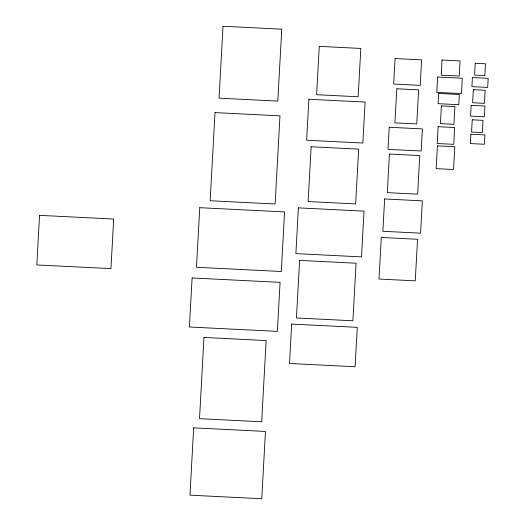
<?xml version="1.0" encoding="UTF-8"?>
<svg xmlns="http://www.w3.org/2000/svg" width="525" height="525" viewBox="0 0 525 525"><rect width="100%" height="100%" fill="white"/><g stroke="black" fill="none" stroke-linecap="round" stroke-linejoin="round"><path stroke-width="0.79" d="M39.546 215.348L36.822 264.928L110.952 268.623L113.676 219.043L39.546 215.348M192.098 277.961L189.4 326.996L277.384 331.387L280.081 282.352L192.098 277.961M199.756 207.69L196.481 267.271L281.308 271.504L284.583 211.923L199.756 207.69M193.666 427.862L189.965 495.167L261.752 498.75L265.453 431.445L193.666 427.862M215.014 112.606L210.171 200.74L275.133 203.982L279.976 115.848L215.014 112.606M203.976 337.45L199.513 418.674L261.68 421.772L266.142 340.554L203.976 337.45M223.013 26.25L219.056 98.162L277.804 101.089L281.761 29.183L223.013 26.25M291.683 324.076L289.518 363.484L355.103 366.758L357.276 327.351L291.683 324.076M298.384 207.867L295.87 253.614L361.515 256.896L364.028 211.142L298.384 207.867M299.611 260.407L296.448 317.966L352.898 320.782L356.062 263.222L299.611 260.407M308.897 99.264L306.646 140.234L362.841 143.036L365.092 102.067L308.897 99.264M311.154 146.764L308.142 201.561L355.648 203.93L358.66 149.133L311.154 146.764M319.259 46.371L316.601 94.69L358.162 96.764L360.819 48.444L319.259 46.371M381.281 237.457L378.991 279.044L415.255 280.855L417.546 239.269L381.281 237.457M384.641 198.962L382.869 231.289L420.571 233.166L422.343 200.845L384.641 198.962M389.222 127.253L388.008 149.356L421.194 151.01L422.408 128.914L389.222 127.253M389.432 154.055L387.312 192.649L417.644 194.158L419.764 155.571L389.432 154.055M395.076 58.551L393.671 84.053L420.21 85.378L421.614 59.876L395.076 58.551M396.808 88.778L394.931 122.876L416.752 123.959L418.628 89.867L396.808 88.778M437.627 77.031L436.78 92.367L461.462 93.594L462.302 78.264L437.627 77.031M438.644 93.457L438.08 103.681L458.791 104.711L459.349 94.487L438.644 93.457M438.158 126.689L437.233 143.515L453.751 144.342L454.676 127.516L438.158 126.689M442.017 60.04L441.19 75.167L459.237 76.066L460.071 60.939L442.017 60.04M437.437 145.878L436.183 168.65L453.541 169.516L454.788 146.744L437.437 145.878M441.394 105.906L440.416 123.657L453.908 124.327L454.886 106.582L441.394 105.906M472.402 77.543L471.903 86.632L487.679 87.419L488.178 78.33L472.402 77.543M471.155 105.341L470.564 116.123L484.365 116.812L484.962 106.03L471.155 105.341M470.873 134.197L470.361 143.568L484.352 144.27L484.87 134.899L470.873 134.197M473.347 89.683L472.625 102.736L484.431 103.327L485.146 90.274L473.347 89.683M475.237 63.249L474.587 75.075L484.837 75.587L485.487 63.761L475.237 63.249M472.238 119.805L471.568 132.031L482.344 132.569L483.013 120.343L472.238 119.805"/></g></svg>
